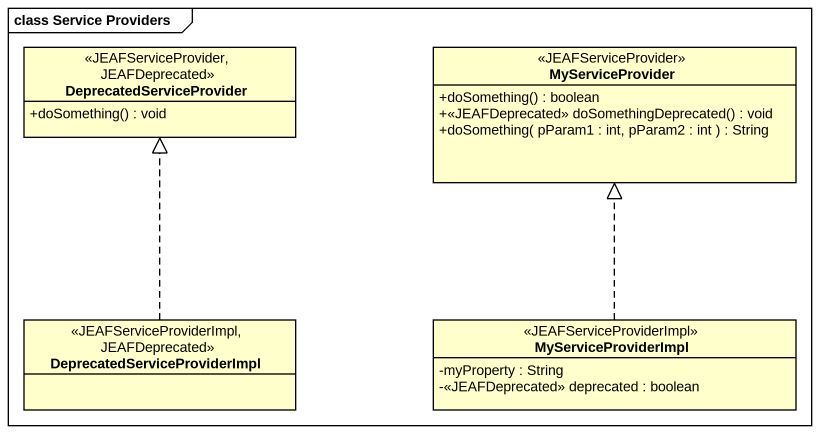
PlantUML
@startuml
mainframe class Service Providers
hide circle
hide empty members
skinparam classAttributeIconSize 0
interface DeprecatedServiceProvider <<JEAFServiceProvider, JEAFDeprecated>> {
  +doSomething() : void
}
interface MyServiceProvider <<JEAFServiceProvider>> {
  +doSomething() : boolean
  +<<JEAFDeprecated>> doSomethingDeprecated() : void
  +doSomething( pParam1 : int, pParam2 : int ) : String
}
class "DeprecatedServiceProviderImpl" as DeprecatedServiceProviderImp <<JEAFServiceProviderImpl, JEAFDeprecated>>
class MyServiceProviderImpl <<JEAFServiceProviderImpl>> {
  -myProperty : String
  -<<JEAFDeprecated>> deprecated : boolean
}
DeprecatedServiceProviderImp .up.|> DeprecatedServiceProvider
MyServiceProviderImpl .up.|> MyServiceProvider
@enduml
